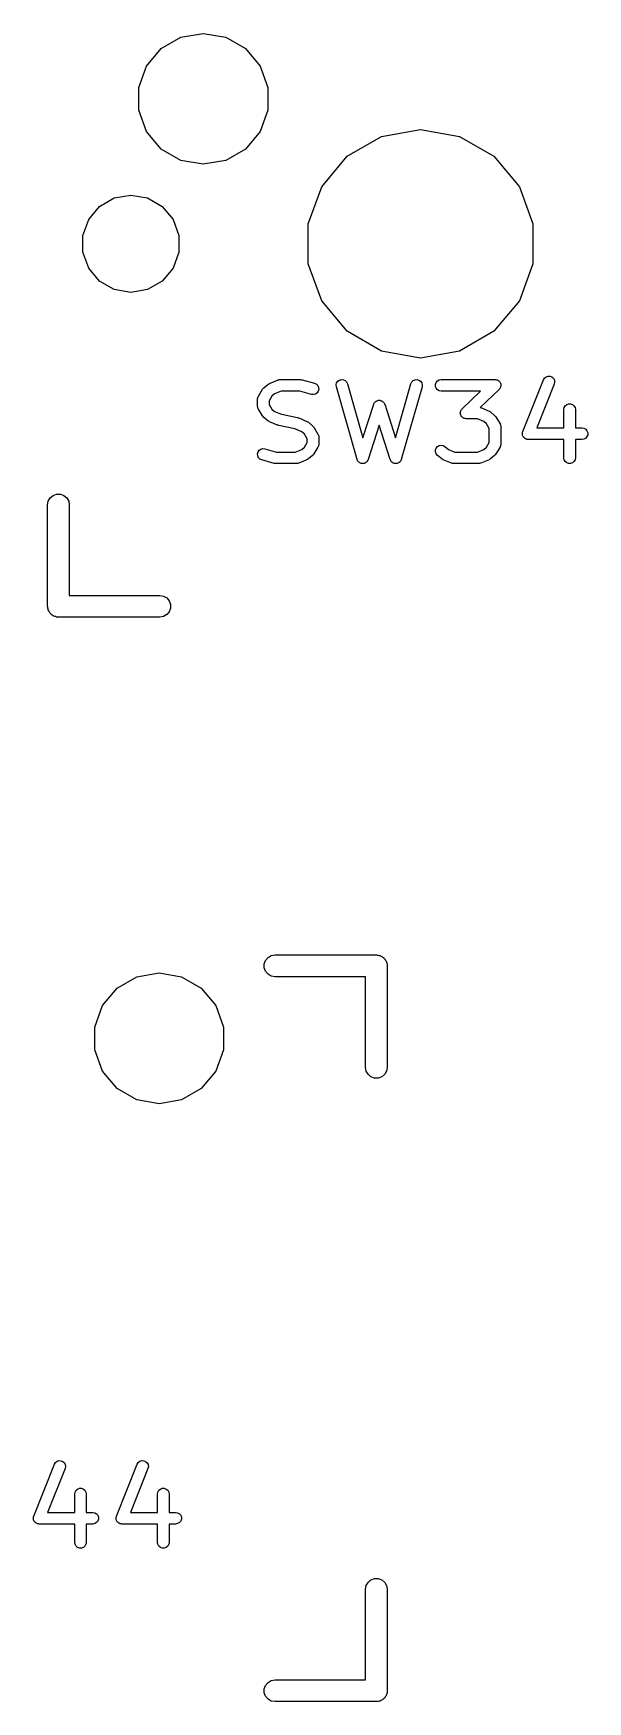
# Model space of a CAD drawing. Extents: x 37 to 154, y -133 to -20.
# Drawn here: x 119.21 to 128.93, y -132.54 to -103.31 of the extents above; entities that cross this region are included whole.
import ezdxf

# ---------------------------------------------------------------- set-up
doc = ezdxf.new("R2010")
doc.units = 0
doc.header["$MEASUREMENT"] = 0
doc.layers.add('BLACK', color=7, linetype='CONTINUOUS')

msp = doc.modelspace()

# ---------------------------------------------------------------- linework, layer by layer
at = {"layer": 'Black'}
for p, q in [((121.452, -103.581), (121.798, -103.382)), ((121.798, -103.382), (122.19, -103.313)), ((122.19, -103.313), (122.582, -103.382)), ((122.582, -103.382), (122.928, -103.581)), ((121.196, -103.886), (121.452, -103.581)), ((122.928, -103.581), (123.184, -103.886)), ((121.06, -104.261), (121.196, -103.886)), ((123.184, -103.886), (123.32, -104.261)), ((121.06, -104.659), (121.06, -104.261)), ((123.32, -104.261), (123.32, -104.659)), ((121.196, -105.034), (121.06, -104.659)), ((123.32, -104.659), (123.184, -105.034)), ((121.452, -105.339), (121.196, -105.034)), ((123.184, -105.034), (122.928, -105.339)), ((124.713, -105.467), (125.315, -105.119)), ((125.315, -105.119), (126, -104.998)), ((126, -104.998), (126.685, -105.119)), ((126.685, -105.119), (127.287, -105.467)), ((121.798, -105.538), (121.452, -105.339)), ((122.928, -105.339), (122.582, -105.538)), ((124.267, -105.999), (124.713, -105.467)), ((127.287, -105.467), (127.733, -105.999)), ((122.19, -105.607), (121.798, -105.538)), ((122.582, -105.538), (122.19, -105.607)), ((124.029, -106.652), (124.267, -105.999)), ((127.733, -105.999), (127.971, -106.652)), ((120.18, -106.573), (120.371, -106.346)), ((120.371, -106.346), (120.628, -106.197)), ((120.628, -106.197), (120.92, -106.146)), ((120.92, -106.146), (121.212, -106.197)), ((121.212, -106.197), (121.469, -106.346)), ((121.469, -106.346), (121.66, -106.573)), ((120.079, -106.852), (120.18, -106.573)), ((121.66, -106.573), (121.761, -106.852)), ((124.029, -107.348), (124.029, -106.652)), ((127.971, -106.652), (127.971, -107.348)), ((120.079, -107.148), (120.079, -106.852)), ((121.761, -106.852), (121.761, -107.148)), ((120.18, -107.427), (120.079, -107.148)), ((121.761, -107.148), (121.66, -107.427)), ((120.371, -107.654), (120.18, -107.427)), ((121.66, -107.427), (121.469, -107.654)), ((124.267, -108.001), (124.029, -107.348)), ((127.971, -107.348), (127.733, -108.001)), ((120.628, -107.803), (120.371, -107.654)), ((120.92, -107.854), (120.628, -107.803)), ((121.212, -107.803), (120.92, -107.854)), ((121.469, -107.654), (121.212, -107.803)), ((124.713, -108.533), (124.267, -108.001)), ((127.733, -108.001), (127.287, -108.533)), ((125.315, -108.881), (124.713, -108.533)), ((127.287, -108.533), (126.685, -108.881)), ((126, -109.002), (125.315, -108.881)), ((126.685, -108.881), (126, -109.002)), ((123.155, -109.669), (123.228, -109.548)), ((123.228, -109.548), (123.239, -109.535)), ((123.239, -109.535), (123.25, -109.522)), ((123.25, -109.522), (123.322, -109.462)), ((123.322, -109.462), (123.336, -109.454)), ((123.336, -109.454), (123.348, -109.446)), ((123.348, -109.446), (123.493, -109.386)), ((123.553, -109.581), (123.441, -109.628)), ((123.493, -109.386), (123.496, -109.385)), ((123.496, -109.385), (123.498, -109.384)), ((123.498, -109.384), (123.513, -109.381)), ((123.513, -109.381), (123.528, -109.378)), ((123.528, -109.378), (123.53, -109.378)), ((123.53, -109.378), (123.533, -109.378)), ((123.533, -109.378), (123.895, -109.378)), ((123.882, -109.581), (123.553, -109.581)), ((124.086, -109.638), (123.882, -109.581)), ((123.895, -109.378), (123.909, -109.38)), ((123.909, -109.38), (123.923, -109.382)), ((123.923, -109.382), (124.14, -109.442)), ((124.14, -109.442), (124.172, -109.457)), ((124.172, -109.457), (124.197, -109.482)), ((124.205, -109.584), (124.184, -109.612)), ((124.197, -109.482), (124.212, -109.515)), ((124.214, -109.55), (124.205, -109.584)), ((124.212, -109.515), (124.214, -109.55)), ((124.52, -109.472), (124.528, -109.438)), ((124.523, -109.507), (124.52, -109.472)), ((124.886, -110.777), (124.523, -109.507)), ((124.528, -109.438), (124.548, -109.409)), ((124.548, -109.409), (124.577, -109.388)), ((124.577, -109.388), (124.611, -109.378)), ((124.611, -109.378), (124.646, -109.381)), ((124.646, -109.381), (124.678, -109.395)), ((124.678, -109.395), (124.703, -109.42)), ((124.703, -109.42), (124.719, -109.452)), ((124.719, -109.452), (124.99, -110.399)), ((125.559, -110.399), (125.83, -109.452)), ((126.025, -109.507), (125.662, -110.777)), ((125.83, -109.452), (125.845, -109.42)), ((125.845, -109.42), (125.871, -109.395)), ((125.871, -109.395), (125.903, -109.381)), ((125.903, -109.381), (125.938, -109.378)), ((125.938, -109.378), (125.972, -109.388)), ((125.972, -109.388), (126, -109.409)), ((126, -109.409), (126.02, -109.438)), ((126.02, -109.438), (126.029, -109.472)), ((126.029, -109.472), (126.025, -109.507)), ((126.263, -109.462), (126.275, -109.429)), ((126.263, -109.497), (126.263, -109.462)), ((126.275, -109.53), (126.263, -109.497)), ((126.275, -109.429), (126.298, -109.402)), ((126.298, -109.557), (126.275, -109.53)), ((126.298, -109.402), (126.328, -109.384)), ((126.328, -109.575), (126.298, -109.557)), ((126.328, -109.384), (126.363, -109.378)), ((126.363, -109.581), (126.328, -109.575)), ((126.363, -109.378), (127.306, -109.378)), ((127.052, -109.581), (126.363, -109.581)), ((126.728, -109.89), (127.052, -109.581)), ((127.376, -109.553), (127.047, -109.867)), ((127.306, -109.378), (127.321, -109.38)), ((127.321, -109.38), (127.335, -109.382)), ((127.335, -109.382), (127.338, -109.383)), ((127.338, -109.383), (127.341, -109.384)), ((127.341, -109.384), (127.354, -109.391)), ((127.354, -109.391), (127.367, -109.398)), ((127.367, -109.398), (127.369, -109.4)), ((127.369, -109.4), (127.372, -109.402)), ((127.372, -109.402), (127.381, -109.413)), ((127.385, -109.541), (127.376, -109.553)), ((127.381, -109.413), (127.391, -109.423)), ((127.394, -109.53), (127.385, -109.541)), ((127.391, -109.423), (127.392, -109.426)), ((127.392, -109.426), (127.394, -109.429)), ((127.394, -109.429), (127.399, -109.442)), ((127.395, -109.527), (127.394, -109.53)), ((127.397, -109.525), (127.395, -109.527)), ((127.401, -109.511), (127.397, -109.525)), ((127.399, -109.442), (127.405, -109.456)), ((127.406, -109.497), (127.401, -109.511)), ((127.405, -109.456), (127.405, -109.459)), ((127.405, -109.459), (127.406, -109.462)), ((127.406, -109.462), (127.406, -109.476)), ((127.406, -109.476), (127.407, -109.491)), ((127.407, -109.491), (127.406, -109.494)), ((127.406, -109.494), (127.406, -109.497)), ((127.793, -110.288), (128.155, -109.381)), ((128.344, -109.457), (128.037, -110.225)), ((128.155, -109.381), (128.174, -109.351)), ((128.174, -109.351), (128.202, -109.33)), ((128.202, -109.33), (128.235, -109.318)), ((128.235, -109.318), (128.27, -109.32)), ((128.27, -109.32), (128.303, -109.333)), ((128.303, -109.333), (128.33, -109.356)), ((128.33, -109.356), (128.346, -109.387)), ((128.351, -109.422), (128.344, -109.457)), ((128.346, -109.387), (128.351, -109.422)), ((123.141, -109.721), (123.142, -109.712)), ((123.141, -109.842), (123.141, -109.721)), ((123.142, -109.852), (123.141, -109.842)), ((123.142, -109.712), (123.143, -109.702)), ((123.143, -109.862), (123.142, -109.852)), ((123.143, -109.702), (123.145, -109.695)), ((123.145, -109.869), (123.143, -109.862)), ((123.145, -109.695), (123.147, -109.687)), ((123.147, -109.877), (123.145, -109.869)), ((123.147, -109.687), (123.152, -109.678)), ((123.152, -109.886), (123.147, -109.877)), ((123.152, -109.678), (123.155, -109.669)), ((123.155, -109.895), (123.152, -109.886)), ((123.393, -109.668), (123.344, -109.75)), ((123.344, -109.75), (123.344, -109.814)), ((123.344, -109.814), (123.393, -109.896)), ((123.441, -109.628), (123.393, -109.668)), ((124.121, -109.641), (124.086, -109.638)), ((124.155, -109.632), (124.121, -109.641)), ((124.184, -109.612), (124.155, -109.632)), ((124.99, -110.399), (125.178, -109.811)), ((125.178, -109.811), (125.179, -109.808)), ((125.179, -109.808), (125.18, -109.804)), ((125.18, -109.804), (125.188, -109.792)), ((125.188, -109.792), (125.194, -109.78)), ((125.194, -109.78), (125.197, -109.777)), ((125.197, -109.777), (125.199, -109.774)), ((125.199, -109.774), (125.21, -109.766)), ((125.21, -109.766), (125.22, -109.756)), ((125.22, -109.756), (125.224, -109.755)), ((125.224, -109.755), (125.227, -109.752)), ((125.227, -109.752), (125.24, -109.748)), ((125.24, -109.748), (125.253, -109.743)), ((125.253, -109.743), (125.257, -109.743)), ((125.257, -109.743), (125.261, -109.742)), ((125.261, -109.742), (125.274, -109.742)), ((125.274, -109.742), (125.288, -109.742)), ((125.288, -109.742), (125.292, -109.743)), ((125.292, -109.743), (125.296, -109.743)), ((125.296, -109.743), (125.309, -109.748)), ((125.309, -109.748), (125.322, -109.752)), ((125.322, -109.752), (125.325, -109.755)), ((125.325, -109.755), (125.329, -109.756)), ((125.329, -109.756), (125.339, -109.766)), ((125.339, -109.766), (125.349, -109.774)), ((125.349, -109.774), (125.352, -109.777)), ((125.352, -109.777), (125.355, -109.78)), ((125.355, -109.78), (125.361, -109.792)), ((125.361, -109.792), (125.368, -109.804)), ((125.368, -109.804), (125.369, -109.808)), ((125.369, -109.808), (125.371, -109.811)), ((125.371, -109.811), (125.559, -110.399)), ((126.72, -109.901), (126.728, -109.89)), ((127.047, -109.867), (127.051, -109.868)), ((127.051, -109.868), (127.053, -109.869)), ((127.053, -109.869), (127.055, -109.87)), ((127.055, -109.87), (127.2, -109.93)), ((128.511, -109.903), (128.517, -109.868)), ((128.517, -109.868), (128.535, -109.838)), ((128.535, -109.838), (128.562, -109.815)), ((128.562, -109.815), (128.595, -109.803)), ((128.595, -109.803), (128.63, -109.803)), ((128.63, -109.803), (128.663, -109.815)), ((128.663, -109.815), (128.69, -109.838)), ((128.69, -109.838), (128.708, -109.868)), ((128.708, -109.868), (128.714, -109.903)), ((123.228, -110.016), (123.155, -109.895)), ((123.239, -110.028), (123.228, -110.016)), ((123.25, -110.041), (123.239, -110.028)), ((123.322, -110.102), (123.25, -110.041)), ((123.336, -110.109), (123.322, -110.102)), ((123.348, -110.118), (123.336, -110.109)), ((123.493, -110.178), (123.348, -110.118)), ((123.393, -109.896), (123.441, -109.936)), ((123.441, -109.936), (123.563, -109.987)), ((123.503, -110.18), (123.493, -110.178)), ((123.512, -110.184), (123.503, -110.18)), ((123.793, -110.242), (123.512, -110.184)), ((123.563, -109.987), (123.844, -110.045)), ((123.844, -110.045), (123.853, -110.049)), ((123.853, -110.049), (123.862, -110.051)), ((123.862, -110.051), (124.007, -110.111)), ((124.007, -110.111), (124.02, -110.12)), ((124.02, -110.12), (124.033, -110.127)), ((124.033, -110.127), (124.106, -110.188)), ((125.274, -110.176), (125.081, -110.78)), ((125.468, -110.78), (125.274, -110.176)), ((126.697, -109.952), (126.698, -109.949)), ((126.698, -109.966), (126.697, -109.952)), ((126.698, -109.946), (126.703, -109.932)), ((126.698, -109.949), (126.698, -109.946)), ((126.698, -109.981), (126.698, -109.966)), ((126.699, -109.984), (126.698, -109.981)), ((126.7, -109.987), (126.699, -109.984)), ((126.705, -110.001), (126.7, -109.987)), ((126.703, -109.932), (126.707, -109.918)), ((126.71, -110.014), (126.705, -110.001)), ((126.707, -109.918), (126.709, -109.916)), ((126.709, -109.916), (126.71, -109.913)), ((126.71, -109.913), (126.72, -109.901)), ((126.712, -110.017), (126.71, -110.014)), ((126.714, -110.02), (126.712, -110.017)), ((126.724, -110.03), (126.714, -110.02)), ((126.733, -110.041), (126.724, -110.03)), ((126.736, -110.043), (126.733, -110.041)), ((126.738, -110.045), (126.736, -110.043)), ((126.751, -110.052), (126.738, -110.045)), ((126.764, -110.059), (126.751, -110.052)), ((126.767, -110.059), (126.764, -110.059)), ((126.77, -110.061), (126.767, -110.059)), ((126.784, -110.062), (126.77, -110.061)), ((126.798, -110.065), (126.784, -110.062)), ((126.996, -110.065), (126.798, -110.065)), ((127.108, -110.112), (126.996, -110.065)), ((127.155, -110.151), (127.108, -110.112)), ((127.205, -110.233), (127.155, -110.151)), ((127.2, -109.93), (127.213, -109.938)), ((127.213, -109.938), (127.226, -109.946)), ((127.226, -109.946), (127.299, -110.006)), ((127.299, -110.006), (127.31, -110.019)), ((127.31, -110.019), (127.321, -110.032)), ((127.321, -110.032), (127.393, -110.153)), ((127.393, -110.153), (127.397, -110.162)), ((127.397, -110.162), (127.402, -110.17)), ((127.402, -110.17), (127.403, -110.178)), ((127.403, -110.178), (127.406, -110.186)), ((128.511, -110.225), (128.511, -109.903)), ((128.714, -109.903), (128.714, -110.225)), ((123.915, -110.293), (123.793, -110.242)), ((123.962, -110.333), (123.915, -110.293)), ((124.012, -110.415), (123.962, -110.333)), ((124.012, -110.479), (124.012, -110.415)), ((124.106, -110.188), (124.117, -110.201)), ((124.117, -110.201), (124.128, -110.213)), ((124.128, -110.213), (124.2, -110.334)), ((124.2, -110.334), (124.204, -110.343)), ((124.204, -110.343), (124.209, -110.352)), ((124.209, -110.352), (124.21, -110.36)), ((124.21, -110.36), (124.213, -110.367)), ((124.213, -110.367), (124.213, -110.377)), ((124.213, -110.377), (124.215, -110.387)), ((124.215, -110.387), (124.215, -110.508)), ((127.205, -110.479), (127.205, -110.233)), ((127.406, -110.186), (127.406, -110.196)), ((127.406, -110.196), (127.408, -110.205)), ((127.408, -110.205), (127.408, -110.508)), ((127.785, -110.323), (127.787, -110.316)), ((127.787, -110.333), (127.785, -110.323)), ((127.787, -110.309), (127.79, -110.299)), ((127.787, -110.316), (127.787, -110.309)), ((127.787, -110.344), (127.787, -110.333)), ((127.789, -110.351), (127.787, -110.344)), ((127.79, -110.358), (127.789, -110.351)), ((127.79, -110.299), (127.793, -110.288)), ((127.795, -110.367), (127.79, -110.358)), ((127.799, -110.377), (127.795, -110.367)), ((127.804, -110.383), (127.799, -110.377)), ((127.807, -110.389), (127.804, -110.383)), ((127.815, -110.396), (127.807, -110.389)), ((127.822, -110.404), (127.815, -110.396)), ((127.828, -110.408), (127.822, -110.404)), ((127.833, -110.413), (127.828, -110.408)), ((127.843, -110.416), (127.833, -110.413)), ((127.852, -110.422), (127.843, -110.416)), ((127.859, -110.423), (127.852, -110.422)), ((127.866, -110.426), (127.859, -110.423)), ((127.877, -110.426), (127.866, -110.426)), ((127.887, -110.428), (127.877, -110.426)), ((128.511, -110.428), (127.887, -110.428)), ((128.037, -110.225), (128.511, -110.225)), ((128.511, -110.75), (128.511, -110.428)), ((128.714, -110.225), (128.83, -110.225)), ((128.83, -110.428), (128.714, -110.428)), ((128.714, -110.428), (128.714, -110.75)), ((128.83, -110.225), (128.865, -110.231)), ((128.865, -110.422), (128.83, -110.428)), ((128.865, -110.231), (128.896, -110.248)), ((128.896, -110.404), (128.865, -110.422)), ((128.896, -110.248), (128.918, -110.275)), ((128.918, -110.377), (128.896, -110.404)), ((128.918, -110.275), (128.93, -110.309)), ((128.93, -110.344), (128.918, -110.377)), ((128.93, -110.309), (128.93, -110.344)), ((123.141, -110.679), (123.151, -110.645)), ((123.144, -110.714), (123.141, -110.679)), ((123.159, -110.747), (123.144, -110.714)), ((123.151, -110.645), (123.171, -110.617)), ((123.183, -110.772), (123.159, -110.747)), ((123.171, -110.617), (123.2, -110.597)), ((123.2, -110.597), (123.234, -110.588)), ((123.234, -110.588), (123.269, -110.591)), ((123.269, -110.591), (123.474, -110.648)), ((123.474, -110.648), (123.803, -110.648)), ((123.803, -110.648), (123.915, -110.601)), ((123.915, -110.601), (123.962, -110.562)), ((123.962, -110.562), (124.012, -110.479)), ((124.033, -110.767), (124.02, -110.775)), ((124.106, -110.707), (124.033, -110.767)), ((124.117, -110.694), (124.106, -110.707)), ((124.128, -110.681), (124.117, -110.694)), ((124.2, -110.56), (124.128, -110.681)), ((124.204, -110.551), (124.2, -110.56)), ((124.209, -110.542), (124.204, -110.551)), ((124.21, -110.534), (124.209, -110.542)), ((124.213, -110.527), (124.21, -110.534)), ((124.215, -110.508), (124.213, -110.517)), ((124.213, -110.517), (124.213, -110.527)), ((126.263, -110.611), (126.275, -110.578)), ((126.263, -110.647), (126.263, -110.611)), ((126.275, -110.68), (126.263, -110.647)), ((126.275, -110.578), (126.297, -110.551)), ((126.298, -110.707), (126.275, -110.68)), ((126.297, -110.551), (126.328, -110.533)), ((126.37, -110.767), (126.298, -110.707)), ((126.328, -110.533), (126.363, -110.527)), ((126.363, -110.527), (126.397, -110.533)), ((126.384, -110.775), (126.37, -110.767)), ((126.397, -110.533), (126.428, -110.551)), ((126.428, -110.551), (126.489, -110.601)), ((126.489, -110.601), (126.601, -110.648)), ((126.601, -110.648), (126.996, -110.648)), ((126.996, -110.648), (127.108, -110.601)), ((127.108, -110.601), (127.155, -110.562)), ((127.155, -110.562), (127.205, -110.479)), ((127.226, -110.767), (127.213, -110.775)), ((127.299, -110.707), (127.226, -110.767)), ((127.31, -110.694), (127.299, -110.707)), ((127.321, -110.681), (127.31, -110.694)), ((127.393, -110.56), (127.321, -110.681)), ((127.397, -110.551), (127.393, -110.56)), ((127.402, -110.542), (127.397, -110.551)), ((127.403, -110.534), (127.402, -110.542)), ((127.406, -110.527), (127.403, -110.534)), ((127.408, -110.508), (127.406, -110.517)), ((127.406, -110.517), (127.406, -110.527)), ((128.517, -110.784), (128.511, -110.75)), ((128.714, -110.75), (128.708, -110.784)), ((123.215, -110.787), (123.183, -110.772)), ((123.433, -110.847), (123.215, -110.787)), ((123.446, -110.849), (123.433, -110.847)), ((123.46, -110.851), (123.446, -110.849)), ((123.823, -110.851), (123.46, -110.851)), ((123.825, -110.851), (123.823, -110.851)), ((123.828, -110.851), (123.825, -110.851)), ((123.842, -110.848), (123.828, -110.851)), ((123.858, -110.845), (123.842, -110.848)), ((123.86, -110.844), (123.858, -110.845)), ((123.862, -110.843), (123.86, -110.844)), ((124.007, -110.783), (123.862, -110.843)), ((124.02, -110.775), (124.007, -110.783)), ((124.889, -110.783), (124.886, -110.777)), ((124.89, -110.788), (124.889, -110.783)), ((124.896, -110.798), (124.89, -110.788)), ((124.902, -110.809), (124.896, -110.798)), ((124.906, -110.813), (124.902, -110.809)), ((124.909, -110.818), (124.906, -110.813)), ((124.918, -110.825), (124.909, -110.818)), ((124.927, -110.834), (124.918, -110.825)), ((124.932, -110.836), (124.927, -110.834)), ((124.937, -110.839), (124.932, -110.836)), ((124.948, -110.843), (124.937, -110.839)), ((124.959, -110.848), (124.948, -110.843)), ((124.965, -110.848), (124.959, -110.848)), ((124.97, -110.85), (124.965, -110.848)), ((124.982, -110.85), (124.97, -110.85)), ((124.995, -110.851), (124.982, -110.85)), ((125, -110.849), (124.995, -110.851)), ((125.006, -110.849), (125, -110.849)), ((125.017, -110.844), (125.006, -110.849)), ((125.028, -110.841), (125.017, -110.844)), ((125.033, -110.838), (125.028, -110.841)), ((125.038, -110.835), (125.033, -110.838)), ((125.047, -110.827), (125.038, -110.835)), ((125.057, -110.82), (125.047, -110.827)), ((125.06, -110.816), (125.057, -110.82)), ((125.064, -110.812), (125.06, -110.816)), ((125.07, -110.801), (125.064, -110.812)), ((125.077, -110.791), (125.07, -110.801)), ((125.078, -110.785), (125.077, -110.791)), ((125.081, -110.78), (125.078, -110.785)), ((125.47, -110.785), (125.468, -110.78)), ((125.472, -110.791), (125.47, -110.785)), ((125.479, -110.801), (125.472, -110.791)), ((125.484, -110.812), (125.479, -110.801)), ((125.488, -110.816), (125.484, -110.812)), ((125.492, -110.82), (125.488, -110.816)), ((125.501, -110.827), (125.492, -110.82)), ((125.51, -110.835), (125.501, -110.827)), ((125.516, -110.838), (125.51, -110.835)), ((125.52, -110.841), (125.516, -110.838)), ((125.532, -110.844), (125.52, -110.841)), ((125.543, -110.849), (125.532, -110.844)), ((125.549, -110.849), (125.543, -110.849)), ((125.554, -110.851), (125.549, -110.849)), ((125.566, -110.85), (125.554, -110.851)), ((125.578, -110.85), (125.566, -110.85)), ((125.584, -110.848), (125.578, -110.85)), ((125.589, -110.848), (125.584, -110.848)), ((125.6, -110.843), (125.589, -110.848)), ((125.612, -110.839), (125.6, -110.843)), ((125.616, -110.836), (125.612, -110.839)), ((125.621, -110.834), (125.616, -110.836)), ((125.63, -110.825), (125.621, -110.834)), ((125.64, -110.818), (125.63, -110.825)), ((125.643, -110.813), (125.64, -110.818)), ((125.647, -110.809), (125.643, -110.813)), ((125.652, -110.798), (125.647, -110.809)), ((125.659, -110.788), (125.652, -110.798)), ((125.66, -110.783), (125.659, -110.788)), ((125.662, -110.777), (125.66, -110.783)), ((126.396, -110.783), (126.384, -110.775)), ((126.541, -110.843), (126.396, -110.783)), ((126.544, -110.844), (126.541, -110.843)), ((126.546, -110.845), (126.544, -110.844)), ((126.561, -110.848), (126.546, -110.845)), ((126.576, -110.851), (126.561, -110.848)), ((126.578, -110.851), (126.576, -110.851)), ((126.581, -110.851), (126.578, -110.851)), ((127.016, -110.851), (126.581, -110.851)), ((127.018, -110.851), (127.016, -110.851)), ((127.021, -110.851), (127.018, -110.851)), ((127.036, -110.848), (127.021, -110.851)), ((127.051, -110.845), (127.036, -110.848)), ((127.053, -110.844), (127.051, -110.845)), ((127.055, -110.843), (127.053, -110.844)), ((127.2, -110.783), (127.055, -110.843)), ((127.213, -110.775), (127.2, -110.783)), ((128.535, -110.815), (128.517, -110.784)), ((128.562, -110.838), (128.535, -110.815)), ((128.595, -110.85), (128.562, -110.838)), ((128.63, -110.85), (128.595, -110.85)), ((128.663, -110.838), (128.63, -110.85)), ((128.69, -110.815), (128.663, -110.838)), ((128.708, -110.784), (128.69, -110.815)), ((119.459, -111.572), (119.471, -111.507)), ((119.459, -113.35), (119.459, -111.572)), ((119.471, -111.507), (119.504, -111.45)), ((119.504, -111.45), (119.555, -111.407)), ((119.555, -111.407), (119.617, -111.384)), ((119.617, -111.384), (119.683, -111.384)), ((119.683, -111.384), (119.745, -111.407)), ((119.745, -111.407), (119.796, -111.45)), ((119.796, -111.45), (119.829, -111.507)), ((119.829, -111.507), (119.84, -111.572)), ((119.84, -111.572), (119.84, -113.159)), ((119.462, -113.366), (119.459, -113.35)), ((119.462, -113.383), (119.462, -113.366)), ((119.468, -113.399), (119.462, -113.383)), ((119.471, -113.415), (119.468, -113.399)), ((119.84, -113.159), (121.428, -113.159)), ((121.428, -113.159), (121.493, -113.171)), ((121.493, -113.171), (121.55, -113.204)), ((121.55, -113.204), (121.593, -113.255)), ((121.593, -113.255), (121.616, -113.317)), ((121.616, -113.383), (121.593, -113.445)), ((121.616, -113.317), (121.616, -113.383)), ((119.479, -113.43), (119.471, -113.415)), ((119.485, -113.445), (119.479, -113.43)), ((119.496, -113.458), (119.485, -113.445)), ((119.504, -113.472), (119.496, -113.458)), ((119.517, -113.483), (119.504, -113.472)), ((119.528, -113.496), (119.517, -113.483)), ((119.542, -113.504), (119.528, -113.496)), ((119.555, -113.515), (119.542, -113.504)), ((119.57, -113.521), (119.555, -113.515)), ((119.585, -113.529), (119.57, -113.521)), ((119.601, -113.532), (119.585, -113.529)), ((119.617, -113.538), (119.601, -113.532)), ((119.634, -113.538), (119.617, -113.538)), ((119.65, -113.54), (119.634, -113.538)), ((121.428, -113.54), (119.65, -113.54)), ((121.493, -113.529), (121.428, -113.54)), ((121.55, -113.496), (121.493, -113.529)), ((121.593, -113.445), (121.55, -113.496)), ((123.282, -119.555), (123.325, -119.504)), ((123.325, -119.504), (123.382, -119.471)), ((123.382, -119.471), (123.447, -119.459)), ((123.447, -119.459), (125.225, -119.459)), ((125.225, -119.459), (125.241, -119.462)), ((125.241, -119.462), (125.258, -119.462)), ((125.258, -119.462), (125.274, -119.468)), ((125.274, -119.468), (125.29, -119.471)), ((125.29, -119.471), (125.305, -119.479)), ((125.305, -119.479), (125.32, -119.485)), ((125.32, -119.485), (125.333, -119.496)), ((125.333, -119.496), (125.347, -119.504)), ((125.347, -119.504), (125.358, -119.517)), ((125.358, -119.517), (125.371, -119.528)), ((125.371, -119.528), (125.379, -119.542)), ((121.023, -119.842), (121.415, -119.773)), ((121.415, -119.773), (121.807, -119.842)), ((123.259, -119.617), (123.282, -119.555)), ((123.259, -119.683), (123.259, -119.617)), ((123.282, -119.745), (123.259, -119.683)), ((123.325, -119.796), (123.282, -119.745)), ((123.382, -119.829), (123.325, -119.796)), ((123.447, -119.84), (123.382, -119.829)), ((125.379, -119.542), (125.39, -119.555)), ((125.39, -119.555), (125.396, -119.57)), ((125.396, -119.57), (125.404, -119.585)), ((125.404, -119.585), (125.407, -119.601)), ((125.407, -119.601), (125.413, -119.617)), ((125.413, -119.617), (125.413, -119.634)), ((125.413, -119.634), (125.415, -119.65)), ((125.415, -119.65), (125.415, -121.428)), ((120.421, -120.346), (120.677, -120.041)), ((120.677, -120.041), (121.023, -119.842)), ((121.807, -119.842), (122.153, -120.041)), ((122.153, -120.041), (122.409, -120.346)), ((125.034, -119.84), (123.447, -119.84)), ((125.034, -121.428), (125.034, -119.84)), ((120.285, -120.721), (120.421, -120.346)), ((122.409, -120.346), (122.545, -120.721)), ((120.285, -121.119), (120.285, -120.721)), ((122.545, -120.721), (122.545, -121.119)), ((120.421, -121.494), (120.285, -121.119)), ((122.545, -121.119), (122.409, -121.494)), ((120.677, -121.799), (120.421, -121.494)), ((122.409, -121.494), (122.153, -121.799)), ((125.046, -121.493), (125.034, -121.428)), ((125.079, -121.55), (125.046, -121.493)), ((125.13, -121.593), (125.079, -121.55)), ((125.371, -121.55), (125.32, -121.593)), ((125.404, -121.493), (125.371, -121.55)), ((125.415, -121.428), (125.404, -121.493)), ((121.023, -121.998), (120.677, -121.799)), ((122.153, -121.799), (121.807, -121.998)), ((125.192, -121.616), (125.13, -121.593)), ((125.258, -121.616), (125.192, -121.616)), ((125.32, -121.593), (125.258, -121.616)), ((121.415, -122.067), (121.023, -121.998)), ((121.807, -121.998), (121.415, -122.067)), ((119.216, -129.288), (119.579, -128.381)), ((119.768, -128.457), (119.46, -129.225)), ((119.579, -128.381), (119.598, -128.351)), ((119.598, -128.351), (119.625, -128.33)), ((119.625, -128.33), (119.659, -128.318)), ((119.659, -128.318), (119.694, -128.32)), ((119.694, -128.32), (119.727, -128.333)), ((119.727, -128.333), (119.753, -128.356)), ((119.753, -128.356), (119.77, -128.387)), ((119.775, -128.422), (119.768, -128.457)), ((119.77, -128.387), (119.775, -128.422)), ((120.668, -129.288), (121.03, -128.381)), ((121.219, -128.457), (120.912, -129.225)), ((121.03, -128.381), (121.049, -128.351)), ((121.049, -128.351), (121.077, -128.33)), ((121.077, -128.33), (121.11, -128.318)), ((121.11, -128.318), (121.145, -128.32)), ((121.145, -128.32), (121.178, -128.333)), ((121.178, -128.333), (121.205, -128.356)), ((121.205, -128.356), (121.221, -128.387)), ((121.226, -128.422), (121.219, -128.457)), ((121.221, -128.387), (121.226, -128.422)), ((119.935, -128.903), (119.941, -128.868)), ((119.941, -128.868), (119.958, -128.838)), ((119.958, -128.838), (119.985, -128.815)), ((119.985, -128.815), (120.018, -128.803)), ((120.018, -128.803), (120.054, -128.803)), ((120.054, -128.803), (120.087, -128.815)), ((120.087, -128.815), (120.114, -128.838)), ((120.114, -128.838), (120.132, -128.868)), ((120.132, -128.868), (120.138, -128.903)), ((121.386, -128.903), (121.392, -128.868)), ((121.392, -128.868), (121.41, -128.838)), ((121.41, -128.838), (121.437, -128.815)), ((121.437, -128.815), (121.47, -128.803)), ((121.47, -128.803), (121.505, -128.803)), ((121.505, -128.803), (121.538, -128.815)), ((121.538, -128.815), (121.565, -128.838)), ((121.565, -128.838), (121.583, -128.868)), ((121.583, -128.868), (121.589, -128.903)), ((119.935, -129.225), (119.935, -128.903)), ((120.138, -128.903), (120.138, -129.225)), ((121.386, -129.225), (121.386, -128.903)), ((121.589, -128.903), (121.589, -129.225)), ((119.209, -129.323), (119.21, -129.316)), ((119.21, -129.333), (119.209, -129.323)), ((119.21, -129.309), (119.214, -129.299)), ((119.21, -129.316), (119.21, -129.309)), ((119.21, -129.344), (119.21, -129.333)), ((119.213, -129.351), (119.21, -129.344)), ((119.214, -129.358), (119.213, -129.351)), ((119.214, -129.299), (119.216, -129.288)), ((119.219, -129.367), (119.214, -129.358)), ((119.222, -129.377), (119.219, -129.367)), ((119.227, -129.383), (119.222, -129.377)), ((119.231, -129.389), (119.227, -129.383)), ((119.238, -129.396), (119.231, -129.389)), ((119.245, -129.404), (119.238, -129.396)), ((119.251, -129.408), (119.245, -129.404)), ((119.257, -129.413), (119.251, -129.408)), ((119.267, -129.416), (119.257, -129.413)), ((119.276, -129.422), (119.267, -129.416)), ((119.283, -129.423), (119.276, -129.422)), ((119.29, -129.426), (119.283, -129.423)), ((119.3, -129.426), (119.29, -129.426)), ((119.31, -129.428), (119.3, -129.426)), ((119.935, -129.428), (119.31, -129.428)), ((119.46, -129.225), (119.935, -129.225)), ((119.935, -129.75), (119.935, -129.428)), ((120.138, -129.225), (120.254, -129.225)), ((120.254, -129.428), (120.138, -129.428)), ((120.138, -129.428), (120.138, -129.75)), ((120.254, -129.225), (120.289, -129.231)), ((120.289, -129.422), (120.254, -129.428)), ((120.289, -129.231), (120.319, -129.248)), ((120.319, -129.404), (120.289, -129.422)), ((120.319, -129.248), (120.342, -129.275)), ((120.342, -129.377), (120.319, -129.404)), ((120.342, -129.275), (120.354, -129.309)), ((120.354, -129.344), (120.342, -129.377)), ((120.354, -129.309), (120.354, -129.344)), ((120.66, -129.323), (120.662, -129.316)), ((120.662, -129.333), (120.66, -129.323)), ((120.662, -129.309), (120.665, -129.299)), ((120.662, -129.316), (120.662, -129.309)), ((120.662, -129.344), (120.662, -129.333)), ((120.664, -129.351), (120.662, -129.344)), ((120.665, -129.358), (120.664, -129.351)), ((120.665, -129.299), (120.668, -129.288)), ((120.67, -129.367), (120.665, -129.358)), ((120.674, -129.377), (120.67, -129.367)), ((120.679, -129.383), (120.674, -129.377)), ((120.682, -129.389), (120.679, -129.383)), ((120.69, -129.396), (120.682, -129.389)), ((120.697, -129.404), (120.69, -129.396)), ((120.703, -129.408), (120.697, -129.404)), ((120.708, -129.413), (120.703, -129.408)), ((120.718, -129.416), (120.708, -129.413)), ((120.727, -129.422), (120.718, -129.416)), ((120.734, -129.423), (120.727, -129.422)), ((120.741, -129.426), (120.734, -129.423)), ((120.752, -129.426), (120.741, -129.426)), ((120.762, -129.428), (120.752, -129.426)), ((121.386, -129.428), (120.762, -129.428)), ((120.912, -129.225), (121.386, -129.225)), ((121.386, -129.75), (121.386, -129.428)), ((121.589, -129.225), (121.705, -129.225)), ((121.705, -129.428), (121.589, -129.428)), ((121.589, -129.428), (121.589, -129.75)), ((121.705, -129.225), (121.74, -129.231)), ((121.74, -129.422), (121.705, -129.428)), ((121.74, -129.231), (121.771, -129.248)), ((121.771, -129.404), (121.74, -129.422)), ((121.771, -129.248), (121.793, -129.275)), ((121.793, -129.377), (121.771, -129.404)), ((121.793, -129.275), (121.805, -129.309)), ((121.805, -129.344), (121.793, -129.377)), ((121.805, -129.309), (121.805, -129.344)), ((119.941, -129.784), (119.935, -129.75)), ((120.138, -129.75), (120.132, -129.784)), ((121.392, -129.784), (121.386, -129.75)), ((121.589, -129.75), (121.583, -129.784)), ((119.958, -129.815), (119.941, -129.784)), ((119.985, -129.838), (119.958, -129.815)), ((120.018, -129.85), (119.985, -129.838)), ((120.054, -129.85), (120.018, -129.85)), ((120.087, -129.838), (120.054, -129.85)), ((120.114, -129.815), (120.087, -129.838)), ((120.132, -129.784), (120.114, -129.815)), ((121.41, -129.815), (121.392, -129.784)), ((121.437, -129.838), (121.41, -129.815)), ((121.47, -129.85), (121.437, -129.838)), ((121.505, -129.85), (121.47, -129.85)), ((121.538, -129.838), (121.505, -129.85)), ((121.565, -129.815), (121.538, -129.838)), ((121.583, -129.784), (121.565, -129.815)), ((125.034, -130.572), (125.046, -130.507)), ((125.034, -132.159), (125.034, -130.572)), ((125.046, -130.507), (125.079, -130.45)), ((125.079, -130.45), (125.13, -130.407)), ((125.13, -130.407), (125.192, -130.384)), ((125.192, -130.384), (125.258, -130.384)), ((125.258, -130.384), (125.32, -130.407)), ((125.32, -130.407), (125.371, -130.45)), ((125.371, -130.45), (125.404, -130.507)), ((125.404, -130.507), (125.415, -130.572)), ((125.415, -130.572), (125.415, -132.35)), ((123.259, -132.317), (123.282, -132.255)), ((123.259, -132.383), (123.259, -132.317)), ((123.282, -132.445), (123.259, -132.383)), ((123.282, -132.255), (123.325, -132.204)), ((123.325, -132.204), (123.382, -132.171)), ((123.382, -132.171), (123.447, -132.159)), ((123.447, -132.159), (125.034, -132.159)), ((125.413, -132.383), (125.407, -132.399)), ((125.415, -132.35), (125.413, -132.366)), ((125.413, -132.366), (125.413, -132.383)), ((123.325, -132.496), (123.282, -132.445)), ((123.382, -132.529), (123.325, -132.496)), ((123.447, -132.54), (123.382, -132.529)), ((125.225, -132.54), (123.447, -132.54)), ((125.241, -132.538), (125.225, -132.54)), ((125.258, -132.538), (125.241, -132.538)), ((125.274, -132.532), (125.258, -132.538)), ((125.29, -132.529), (125.274, -132.532)), ((125.305, -132.521), (125.29, -132.529)), ((125.32, -132.515), (125.305, -132.521)), ((125.333, -132.504), (125.32, -132.515)), ((125.347, -132.496), (125.333, -132.504)), ((125.358, -132.483), (125.347, -132.496)), ((125.371, -132.472), (125.358, -132.483)), ((125.379, -132.458), (125.371, -132.472)), ((125.39, -132.445), (125.379, -132.458)), ((125.396, -132.43), (125.39, -132.445)), ((125.404, -132.415), (125.396, -132.43)), ((125.407, -132.399), (125.404, -132.415))]:
    msp.add_line(p, q, dxfattribs=at)

doc.saveas('drawing.dxf')
